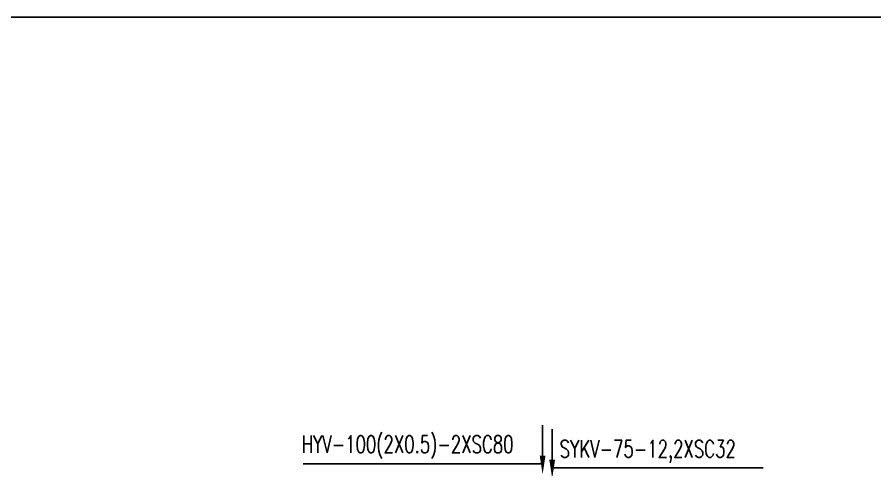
# Model space of a CAD drawing. Extents: x -170759 to 304867, y -311201 to 112352.
# Drawn here: x 190121 to 212477, y 52891 to 64685 of the extents above; entities that cross this region are included whole.
import ezdxf

# ---------------------------------------------------------------- set-up
doc = ezdxf.new("R2010")
doc.units = 0
doc.layers.get('0').update_dxf_attribs({"linetype": 'CONTINUOUS'})
doc.layers.add('TEX', color=7, linetype='CONTINUOUS')
doc.layers.add('导线', color=1, linetype='CONTINUOUS')
doc.styles.add('HZXXX', font='romans', dxfattribs={"width": 0.7, "bigfont": 'hzs'})

msp = doc.modelspace()

# ---------------------------------------------------------------- linework, layer by layer
msp.add_lwpolyline([(165265.94481, 64684.82576), (263773.33671, 64684.82576), (263773.33671, -4869.59855), (165265.94481, -4869.59855)], close=True)
at = {"layer": '导线'}
for p, q in [((203816.80191, 53257.96841), (203816.80191, 54055.9695)), ((204066.99645, 53152.49849), (204066.99645, 53950.49958))]:
    msp.add_line(p, q, dxfattribs=at)
at = {"layer": '导线', "color": 0}
for p, q in [((203816.80191, 53047.6942), (197572.87057, 53047.6942)), ((204066.99645, 52942.22428), (209566.81043, 52942.22428))]:
    msp.add_line(p, q, dxfattribs=at)
at = {"layer": '导线'}
for points in [[(203816.80191, 50462.09449, 0, 0, 0), (203816.80191, 52771.56754, 0, 150, 0), (203816.80191, 53257.96841, 0, 1474.4021, 0)], [(204066.99645, 50356.62457, 0, 0, 0), (204066.99645, 52666.09763, 0, 150, 0), (204066.99645, 53152.49849, 0, 1474.4021, 0)]]:
    msp.add_lwpolyline(points, format="xyseb", dxfattribs=at)

# ---------------------------------------------------------------- texts
at = {"layer": 'TEX', "color": 3, "style": 'HZXXX', "text_generation_flag": 6, "width": 0.7}
for s, p in [('HYV-100(2X0.5)-2XSC80', (197537.80252, 53332.4135)), ('SYKV-75-12,2XSC32', (204263.18971, 53212.76668))]:
    msp.add_text(s, height=450, rotation=180, dxfattribs=at).set_placement(p)

doc.saveas('drawing.dxf')
